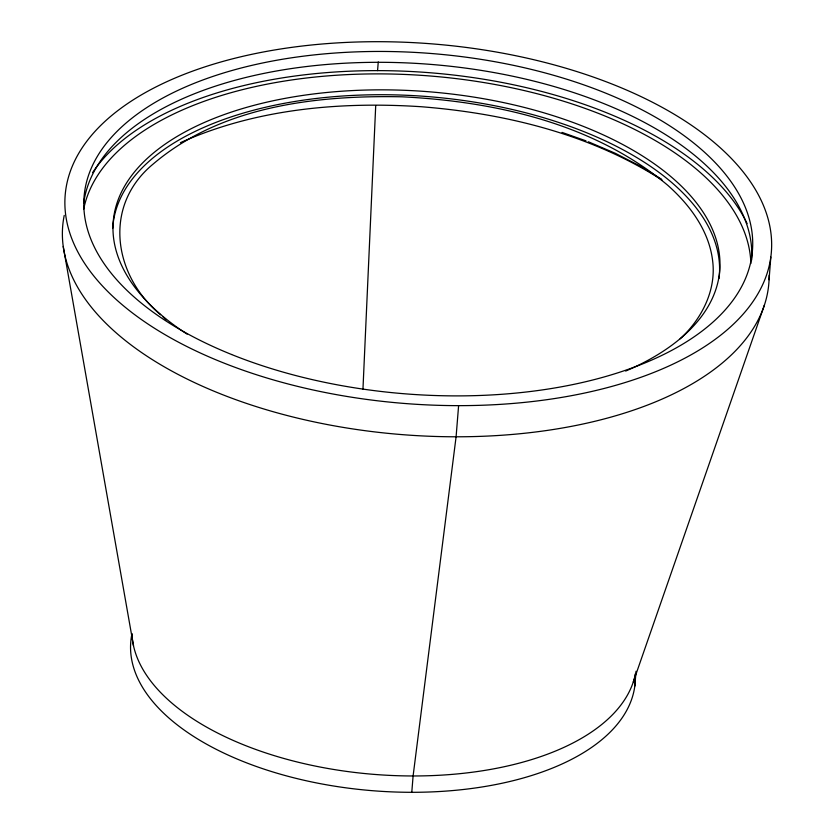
<?xml version="1.0" encoding="UTF-8"?>
<svg xmlns="http://www.w3.org/2000/svg" width="834" height="834" viewBox="0 0 834 834"><rect width="100%" height="100%" fill="white"/><g stroke="black" fill="none" stroke-linecap="round" stroke-linejoin="round"><path stroke-width="1.25" d="M362.946 389.457L375.707 105.772M769.063 279.765L770.824 257.039A354.231 180.321 4.6 0 0 262.96 52.062A354.231 180.321 4.6 0 0 221.01 361.904A354.231 180.321 4.6 0 0 770.824 257.039M377.562 70.629L378.261 61.945M411.787 792.3L413.101 775.974L456.094 436.787L458.606 405.637M634.799 686.153L636.029 671.266M633.308 681.931L764.382 305.14M680.137 338.812C701.488 319.297 716.385 290.472 712.653 260.979C709.129 230.757 689.864 204.945 667.7 185.242C594.225 123.672 495.761 101.477 402.019 96.807C315.877 95.086 221.083 106.137 153.154 164.048C102.561 205.675 113.247 275.637 160.597 314.741M180.425 142.677C255.423 108.9 339.699 101.404 421.003 106.71C505.289 113.351 590.618 134.149 662.384 180.28M562.033 132.398L585.948 140.831M588.314 141.759L615.294 153.289L641.221 166.633L661.352 179.102M166.237 319.829L162.984 316.93M63.228 246.447L133.513 645.808M83.671 209.251A335.258 170.657 4.6 0 1 430.73 76.04A335.258 170.657 4.6 0 1 750.881 263.534M635.508 673.486A253.025 128.801 4.6 0 1 375.091 774.463A253.025 128.801 4.6 0 1 131.939 634.132M635.32 674.185A253.025 128.801 4.6 0 1 372.569 790.705A253.025 128.801 4.6 0 1 131.991 633.611M769.146 275.314A354.231 180.321 4.6 0 1 398.131 434.295A354.231 180.321 4.6 0 1 64.239 215.36M83.723 202.943A335.258 170.657 4.6 0 1 434.337 64.687A335.258 170.657 4.6 0 1 751.663 260.031M187.097 334.142A304.243 154.874 4.6 0 1 214.192 118.355A304.243 154.874 4.6 0 1 639.605 154.175A304.243 154.874 4.6 0 1 625.646 371.067M112.705 228.328A304.243 154.874 4.6 0 1 429.844 96.744A304.243 154.874 4.6 0 1 719.033 278.473M92.564 172.659A341.586 173.879 4.6 0 1 428.686 72.641A341.586 173.879 4.6 0 1 747.118 223.627M231.581 354.502A335.258 170.657 4.6 0 0 751.934 255.246A335.258 170.657 4.6 0 0 271.279 61.257A335.258 170.657 4.6 0 0 231.581 354.502"/></g></svg>
